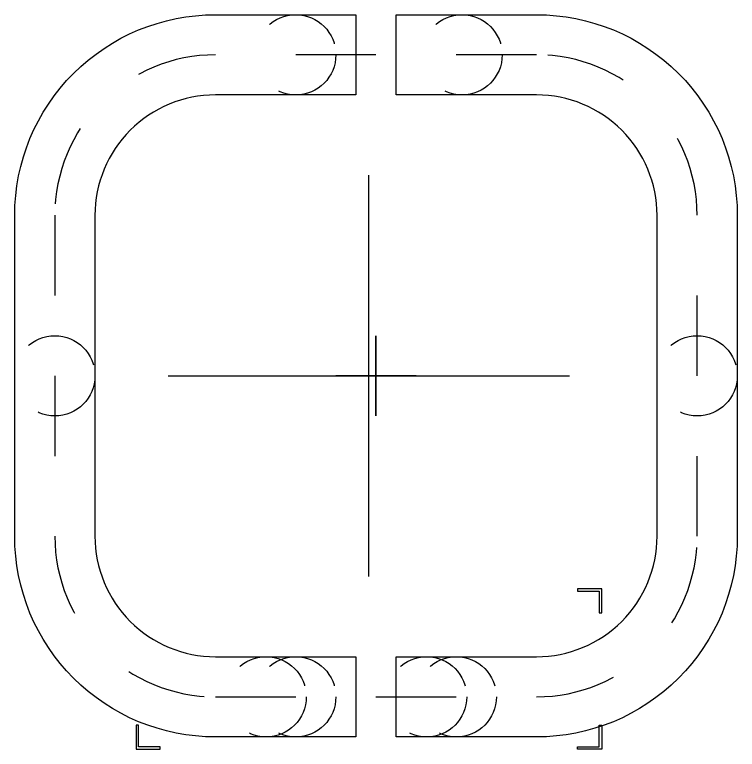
# Model space of a CAD drawing. Header units: millimetres. Extents: x 64 to 660, y 33 to 427.
# Drawn here: x 413.072 to 413.972, y 378.736 to 379.651 of the extents above; entities that cross this region are included whole.
import ezdxf

# ---------------------------------------------------------------- set-up
doc = ezdxf.new("R2010")
doc.units = ezdxf.units.MM
doc.linetypes.add('DASHDOT', pattern=[1, 0.5, -0.25, 0, -0.25])
doc.linetypes.add('HIDDEN', pattern=[0.375, 0.25, -0.125])

msp = doc.modelspace()

# ---------------------------------------------------------------- linework, layer by layer
at = {"color": 253}
for p, q in [((413.51329, 378.95108), (413.51329, 379.45108)), ((413.26329, 379.20108), (413.76329, 379.20108))]:
    msp.add_line(p, q, dxfattribs=at)
at = {"color": 253, "linetype": 'DASHDOT', "ltscale": 0.2}
for p, q in [((413.52216, 379.15108), (413.52216, 379.25108)), ((413.52216, 379.25108), (413.52216, 379.15108)), ((413.57216, 379.20108), (413.47216, 379.20108)), ((413.47216, 379.20108), (413.57216, 379.20108))]:
    msp.add_line(p, q, dxfattribs=at)
for points in [[(413.49716, 379.55108), (413.32216, 379.55108, 0.414214), (413.17216, 379.40108), (413.17216, 379.00108, 0.414214), (413.32216, 378.85108), (413.49716, 378.85108), (413.49716, 378.75108), (413.32216, 378.75108, -0.414214), (413.07216, 379.00108), (413.07216, 379.40108, -0.414214), (413.32216, 379.65108), (413.49716, 379.65108)], [(413.54716, 378.85108), (413.72216, 378.85108, 0.414214), (413.87216, 379.00108), (413.87216, 379.40108, 0.414214), (413.72216, 379.55108), (413.54716, 379.55108), (413.54716, 379.65108), (413.72216, 379.65108, -0.414214), (413.97216, 379.40108), (413.97216, 379.00108, -0.414214), (413.72216, 378.75108), (413.54716, 378.75108)]]:
    msp.add_lwpolyline(points, format="xyb", close=True)
for points in [[(413.52216, 379.60108), (413.32216, 379.60108, 0.414214), (413.12216, 379.40108), (413.12216, 379.00108, 0.414214), (413.32216, 378.80108), (413.52216, 378.80108)], [(413.52216, 378.80108), (413.72216, 378.80108, 0.414214), (413.92216, 379.00108), (413.92216, 379.40108, 0.414214), (413.72216, 379.60108), (413.52216, 379.60108)]]:
    msp.add_lwpolyline(points, format="xyb", dxfattribs=at)
at = {"color": 250, "ltscale": 0.15}
for points in [[(413.80329, 378.93567), (413.77329, 378.93567), (413.77329, 378.93267), (413.80029, 378.93267), (413.80029, 378.90567), (413.80329, 378.90567), (413.80329, 378.93567)], [(413.22329, 378.73567), (413.25329, 378.73567), (413.25329, 378.73867), (413.22629, 378.73867), (413.22629, 378.76567), (413.22329, 378.76567), (413.22329, 378.73567)], [(413.80329, 378.73567), (413.77329, 378.73567), (413.77329, 378.73867), (413.80029, 378.73867), (413.80029, 378.76567), (413.80329, 378.76567), (413.80329, 378.73567)]]:
    msp.add_lwpolyline(points, dxfattribs=at)
at = {"color": 251, "linetype": 'HIDDEN', "ltscale": 0.1}
for centre in [(413.42216, 379.60108), (413.6293, 379.60108), (413.12216, 379.20108), (413.92216, 379.20108), (413.38524, 378.80108), (413.42216, 378.80108), (413.58524, 378.80108), (413.62216, 378.80108)]:
    msp.add_circle(centre, 0.05, dxfattribs=at)

doc.saveas('drawing.dxf')
